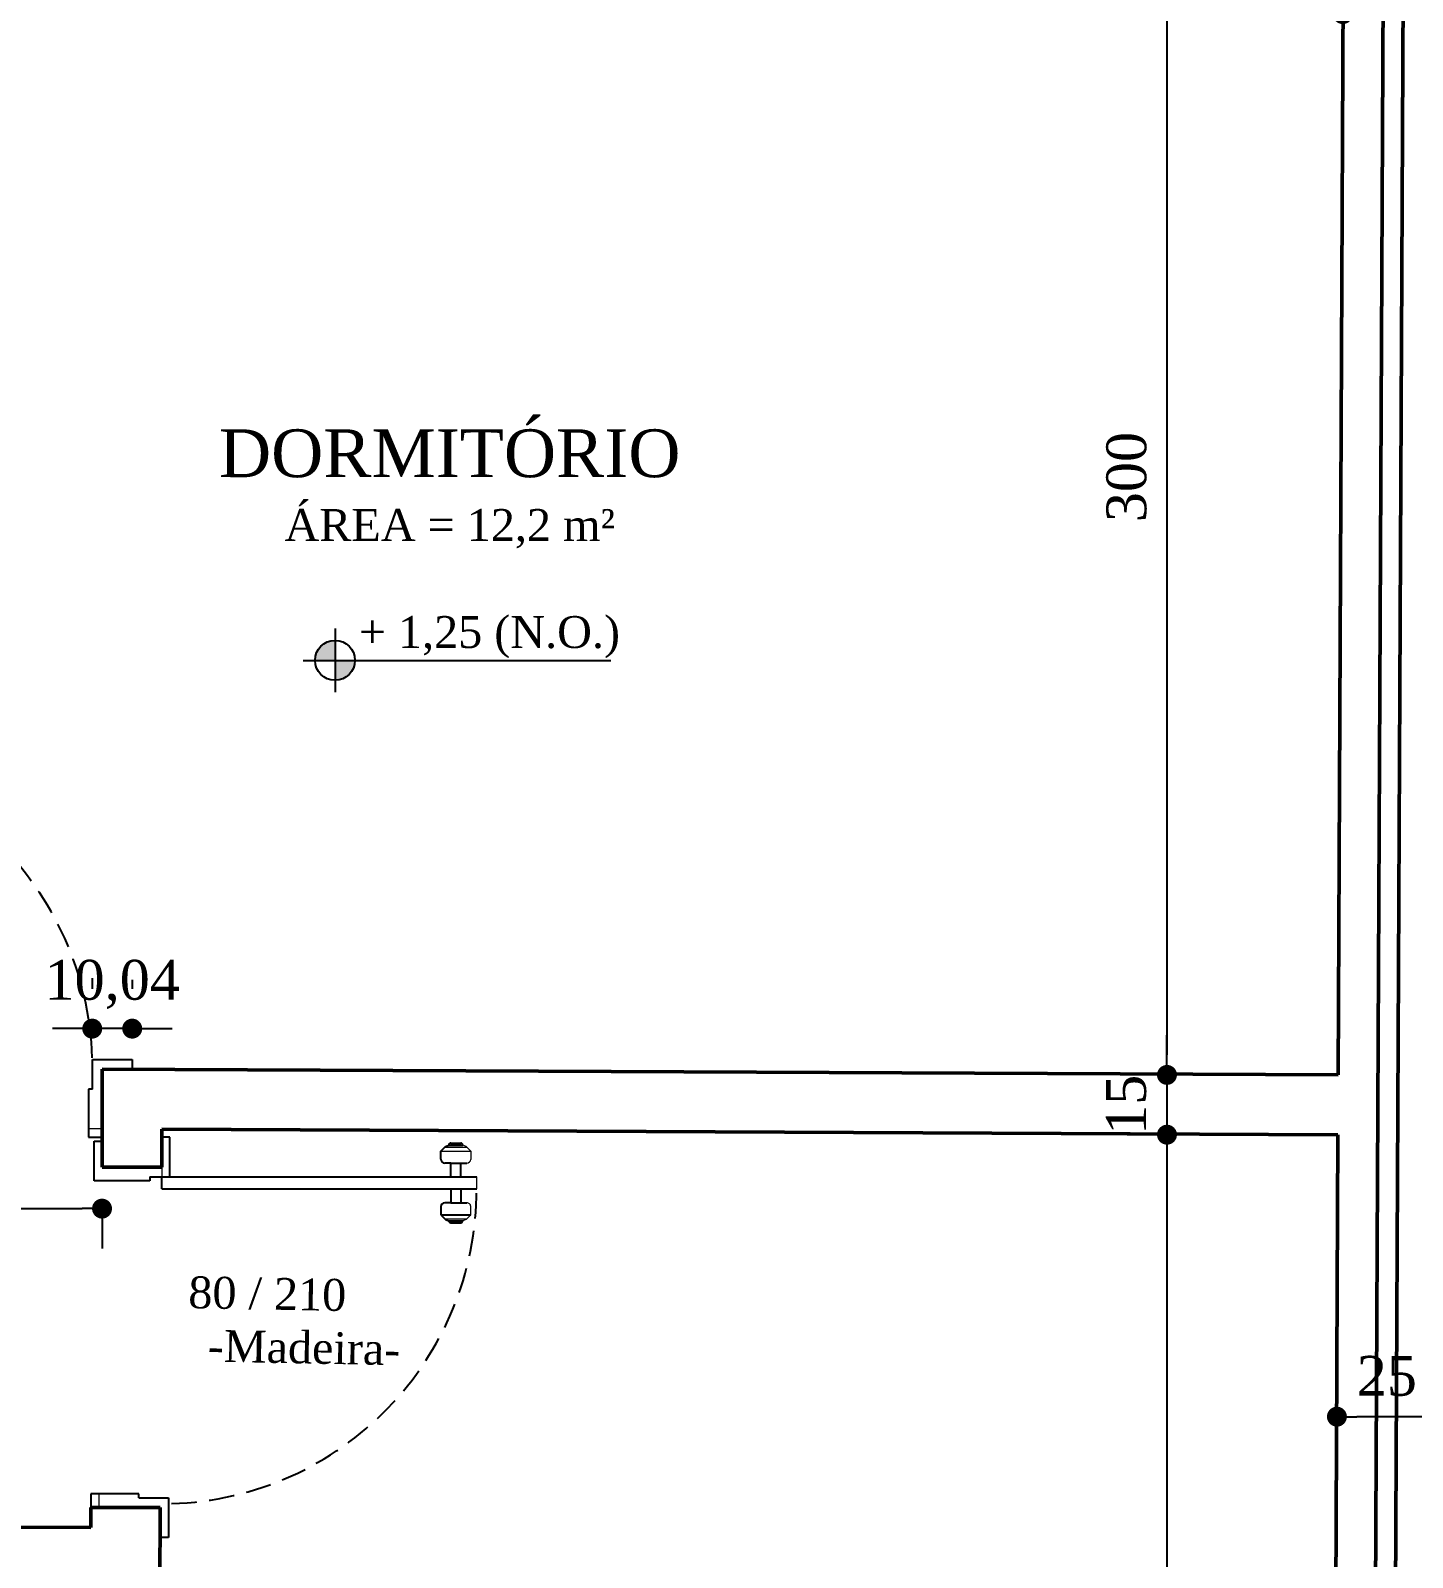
# Model space of a CAD drawing. Header units: millimetres. Extents: x 103208 to 171806, y -164 to 10038.
# Drawn here: x 108178.2 to 108525, y 6871.2 to 7254.3 of the extents above; entities that cross this region are included whole.
import ezdxf

# ---------------------------------------------------------------- set-up
doc = ezdxf.new("R2010")
doc.units = ezdxf.units.MM
doc.linetypes.add('HIDDEN', pattern=[9.525, 6.35, -3.175])
for name, color, linetype in [('ACESSORIOS', 2, 'Continuous'), ('Hachuria - Moveis', 1, 'Continuous'), ('PN010', 1, 'Continuous'), ('PORTAS', 3, 'Continuous'), ('Portas-Cotas', 2, 'Continuous'), ('Portas-Projeção', 55, 'HIDDEN'), ('Texto', 2, 'Continuous')]:
    doc.layers.add(name, color=color, linetype=linetype)
doc.layers.add('Parede Baixa', color=5, linetype='Continuous', lineweight=50)
doc.layers.add('Portas - Janelas', color=2, linetype='Continuous', lineweight=20)
doc.styles.add('Valéria', font='romantic.ttf', dxfattribs={"height": 10})
doc.dimstyles.new('Cota - 50', dxfattribs={"dimtxt": 10, "dimasz": 5, "dimexe": 10, "dimexo": 20, "dimgap": 5, "dimtad": 1, "dimtxsty": 'Valéria', "dimblk": 'DOT', "dimcen": 0, "dimclrd": 12, "dimclre": 12, "dimclrt": 2, "dimazin": 2, "dimtfac": 1, "dimtix": 1, "dimtmove": 0, "dimatfit": 3, "dimldrblk": 'DOT', "dimfxl": 1, "dimarcsym": 0})

# ---------------------------------------------------------------- blocks, each defined once
blk = doc.blocks.new('_Dot')
at = {"color": 0, "linetype": 'ByBlock', "lineweight": -2}
blk.add_line((-0.5, 0), (-1, 0), dxfattribs=at)
at = {"color": 0, "linetype": 'ByBlock', "const_width": 0.5}
blk.add_lwpolyline([(-0.25, 0, 1), (0.25, 0, 1)], format="xyb", close=True, dxfattribs=at)
blk = doc.blocks.new('*D1101')
at = {"color": 12, "lineweight": -2, "transparency": 16777216}
for p, q in [((108100.42, 7259.36), (108100.42, 7268.4)), ((108507.49, 7257.42), (108507.49, 7268.4)), ((108502.49, 7258.4), (108105.42, 7258.4))]:
    blk.add_line(p, q, dxfattribs=at)
at = {"layer": 'Defpoints', "color": 0, "transparency": 16777216}
for p in [(108100.42, 7258.4), (108100.42, 7239.36, 9825), (108507.49, 7237.42, 9825)]:
    blk.add_point(p, dxfattribs=at)
at = {"color": 12, "lineweight": -2, "transparency": 16777216, "xscale": 5, "yscale": 5, "zscale": 5, "rotation": 180}
blk.add_blockref('_Dot', (108100.42, 7258.4), dxfattribs=at)
at = {"color": 12, "lineweight": -2, "transparency": 16777216, "xscale": 5, "yscale": 5, "zscale": 5}
blk.add_blockref('_Dot', (108507.49, 7258.4), dxfattribs=at)
at = {"color": 2, "transparency": 16777216, "insert": (108303.95, 7268.52), "char_height": 10, "attachment_point": 5, "style": 'Valéria'}
blk.add_mtext('407', dxfattribs=at)
blk = doc.blocks.new('*D1178')
at = {"color": 12, "lineweight": -2, "transparency": 16777216}
for p, q in [((108487.86, 7292.25), (108453.37, 7292.25)), ((108463.37, 7287.25), (108463.37, 6997.25)), ((108486.32, 6992.25), (108453.37, 6992.25))]:
    blk.add_line(p, q, dxfattribs=at)
at = {"layer": 'Defpoints', "color": 0, "transparency": 16777216}
for p in [(108507.86, 7292.25, 9825), (108463.37, 6992.25), (108506.32, 6992.25, 9825)]:
    blk.add_point(p, dxfattribs=at)
at = {"color": 12, "lineweight": -2, "transparency": 16777216, "xscale": 5, "yscale": 5, "zscale": 5}
for p, rotation in [((108463.37, 7292.25), 90), ((108463.37, 6992.25), 270)]:
    blk.add_blockref('_Dot', p, dxfattribs=dict(at, rotation=rotation))
at = {"color": 2, "transparency": 16777216, "insert": (108453.25, 7142.25), "char_height": 10, "attachment_point": 5, "rotation": 90, "style": 'Valéria'}
blk.add_mtext('300', dxfattribs=at)
blk = doc.blocks.new('*D1179')
at = {"color": 12, "lineweight": -2, "transparency": 16777216}
for p, q in [((108463.37, 6997.25), (108463.37, 7002.25)), ((108486.32, 6992.25), (108453.37, 6992.25)), ((108463.37, 6992.25), (108463.37, 6977.25)), ((108486.25, 6977.25), (108453.37, 6977.25)), ((108463.37, 6972.25), (108463.37, 6967.25))]:
    blk.add_line(p, q, dxfattribs=at)
at = {"layer": 'Defpoints', "color": 0, "transparency": 16777216}
for p in [(108506.32, 6992.25, 9825), (108463.37, 6977.25), (108506.25, 6977.25, 9825)]:
    blk.add_point(p, dxfattribs=at)
at = {"color": 12, "lineweight": -2, "transparency": 16777216, "xscale": 5, "yscale": 5, "zscale": 5}
for p, rotation in [((108463.37, 6992.25), 270), ((108463.37, 6977.25), 90)]:
    blk.add_blockref('_Dot', p, dxfattribs=dict(at, rotation=rotation))
at = {"color": 2, "transparency": 16777216, "insert": (108453.17, 6984.75), "char_height": 10, "attachment_point": 5, "rotation": 90, "style": 'Valéria'}
blk.add_mtext('15', dxfattribs=at)
blk = doc.blocks.new('*D1180')
at = {"color": 12, "lineweight": -2, "transparency": 16777216}
for p, q in [((108486.25, 6977.25), (108453.37, 6977.25)), ((108463.37, 6972.25), (108463.37, 6637.21)), ((108484.6, 6632.21), (108453.37, 6632.21))]:
    blk.add_line(p, q, dxfattribs=at)
at = {"layer": 'Defpoints', "color": 0, "transparency": 16777216}
for p in [(108506.25, 6977.25, 9825), (108463.37, 6632.21), (108504.6, 6632.21, 9825)]:
    blk.add_point(p, dxfattribs=at)
at = {"color": 12, "lineweight": -2, "transparency": 16777216, "xscale": 5, "yscale": 5, "zscale": 5}
for p, rotation in [((108463.37, 6977.25), 90), ((108463.37, 6632.21), 270)]:
    blk.add_blockref('_Dot', p, dxfattribs=dict(at, rotation=rotation))
at = {"color": 2, "transparency": 16777216, "insert": (108453.17, 6804.73), "char_height": 10, "attachment_point": 5, "rotation": 90, "style": 'Valéria'}
blk.add_mtext('345', dxfattribs=at)
blk = doc.blocks.new('*D1206')
at = {"color": 12, "lineweight": -2, "transparency": 16777216}
for p, q in [((108506.01, 6907.78), (108506.01, 6896.5)), ((108526.07, 6906.5), (108511.01, 6906.5)), ((108531.07, 6906.5), (108531.07, 6896.5))]:
    blk.add_line(p, q, dxfattribs=at)
at = {"layer": 'Defpoints', "color": 0, "transparency": 16777216}
for p in [(108506.01, 6927.78, 9825), (108531.07, 6926.5, 9825), (108506.01, 6906.5)]:
    blk.add_point(p, dxfattribs=at)
at = {"color": 12, "lineweight": -2, "transparency": 16777216, "xscale": 5, "yscale": 5, "zscale": 5, "rotation": 180}
blk.add_blockref('_Dot', (108506.01, 6906.5), dxfattribs=at)
at = {"color": 12, "lineweight": -2, "transparency": 16777216, "xscale": 5, "yscale": 5, "zscale": 5}
blk.add_blockref('_Dot', (108531.07, 6906.5), dxfattribs=at)
at = {"color": 2, "transparency": 16777216, "insert": (108518.54, 6916.69), "char_height": 10, "attachment_point": 5, "style": 'Valéria'}
blk.add_mtext('25', dxfattribs=at)
blk = doc.blocks.new('*D1226')
at = {"color": 12, "lineweight": -2, "transparency": 16777216}
for p, q in [((107909.18, 6960.05), (107909.18, 6948.7)), ((107914.18, 6958.7), (108191.18, 6958.7)), ((108196.18, 6956.64), (108196.18, 6948.7))]:
    blk.add_line(p, q, dxfattribs=at)
at = {"layer": 'Defpoints', "color": 0, "transparency": 16777216}
for p in [(107909.18, 6980.05, 9825), (108196.18, 6976.64, 9825), (108196.18, 6958.7)]:
    blk.add_point(p, dxfattribs=at)
at = {"color": 12, "lineweight": -2, "transparency": 16777216, "xscale": 5, "yscale": 5, "zscale": 5, "rotation": 180}
blk.add_blockref('_Dot', (107909.18, 6958.7), dxfattribs=at)
at = {"color": 12, "lineweight": -2, "transparency": 16777216, "xscale": 5, "yscale": 5, "zscale": 5}
blk.add_blockref('_Dot', (108196.18, 6958.7), dxfattribs=at)
at = {"color": 2, "transparency": 16777216, "insert": (108052.68, 6968.81), "char_height": 10, "attachment_point": 5, "style": 'Valéria'}
blk.add_mtext('287', dxfattribs=at)
blk = doc.blocks.new('*D1266')
at = {"color": 12, "lineweight": -2, "transparency": 16777216}
for p, q in [((108193.72, 7016.56), (108193.72, 7013.86)), ((108203.75, 7016.09), (108203.75, 7013.86)), ((108188.72, 7003.86), (108183.72, 7003.86)), ((108203.75, 7003.86), (108193.72, 7003.86)), ((108208.75, 7003.86), (108213.75, 7003.86))]:
    blk.add_line(p, q, dxfattribs=at)
at = {"layer": 'Defpoints', "color": 0, "transparency": 16777216}
for p in [(108193.72, 7003.86), (108193.72, 6996.56, 9825), (108203.75, 6996.09, 9825)]:
    blk.add_point(p, dxfattribs=at)
at = {"color": 12, "lineweight": -2, "transparency": 16777216, "xscale": 5, "yscale": 5, "zscale": 5}
blk.add_blockref('_Dot', (108193.72, 7003.86), dxfattribs=at)
at = {"color": 12, "lineweight": -2, "transparency": 16777216, "xscale": 5, "yscale": 5, "zscale": 5, "rotation": 180}
blk.add_blockref('_Dot', (108203.75, 7003.86), dxfattribs=at)
at = {"color": 2, "transparency": 16777216, "insert": (108198.73, 7014.93), "char_height": 10, "attachment_point": 5, "style": 'Valéria'}
blk.add_mtext('10,04', dxfattribs=at)

msp = doc.modelspace()

# ---------------------------------------------------------------- hatches: boundary and pattern name
at = {"layer": 'Portas - Janelas'}
h = msp.add_hatch(color=256, dxfattribs=at)
edge = h.paths.add_edge_path()
edge.add_arc((108254.62954, 7096.26439), 5, 90, 180)
edge.add_line((108249.62954, 7096.26439), (108254.62954, 7096.26439))
edge.add_line((108254.62954, 7096.26439), (108254.62954, 7101.26439))
edge = h.paths.add_edge_path()
edge.add_arc((108254.62954, 7096.26439), 5, 270, 360)
edge.add_line((108259.62954, 7096.26439), (108254.62954, 7096.26439))
edge.add_line((108254.62954, 7096.26439), (108254.62954, 7091.26439))

# ---------------------------------------------------------------- linework, layer by layer
at = {"layer": 'ACESSORIOS'}
for p, q in [((108213.18196, 6976.64235, 9825), (108211.21771, 6976.64235, 9825)), ((108194.18196, 6975.62732, 9825), (108196.18196, 6975.62732, 9825))]:
    msp.add_line(p, q, dxfattribs=at)
at = {"layer": 'ACESSORIOS', "color": 2, "linetype": 'Continuous'}
for p, q in [((108213.18196, 6966.64235, 9825), (108213.18196, 6976.64235, 9825)), ((108194.18196, 6965.64235, 9825), (108194.18196, 6975.62732, 9825))]:
    msp.add_line(p, q, dxfattribs=at)
at = {"layer": 'Hachuria - Moveis'}
msp.add_circle((108254.62954, 7096.26439), 5, dxfattribs=at)
at = {"layer": 'Parede Baixa'}
for p, q in [((108511.59777, 6001.66239, 9825), (108518.4898, 7447.59277, 9825)), ((108516.59771, 6001.63856, 9825), (108523.48974, 7447.56894, 9825)), ((108506.31929, 6992.2499, 9825), (108507.74923, 7292.24649, 9825)), ((108196.18196, 6993.72817, 9825), (108506.31929, 6992.2499, 9825)), ((108196.18196, 6969.14235, 9825), (108196.18196, 6993.72817, 9825)), ((108196.11047, 6978.72834, 9825), (108196.18196, 6978.728, 9825)), ((108211.18196, 6978.65651, 9825), (108506.24779, 6977.25007, 9825)), ((108211.18196, 6969.14235, 9825), (108211.18196, 6978.65651, 9825)), ((108504.60314, 6632.20599, 9825), (108506.24779, 6977.25007, 9825)), ((108211.18196, 6969.14235, 9825), (108196.18196, 6969.14235, 9825)), ((107750.74375, 6880.80204, 9825), (108193.34392, 6878.69239, 9825)), ((108193.36775, 6883.69229, 9825), (108193.34392, 6878.69239, 9825)), ((108193.36775, 6883.69229, 9825), (108210.7985, 6883.69229, 9825)), ((108210.70277, 6863.60948, 9825), (108210.7985, 6883.69229, 9825))]:
    msp.add_line(p, q, dxfattribs=at)
at = {"layer": 'PN010'}
for p, q in [((108254.62954, 7104.26439), (108254.62954, 7088.26439)), ((108246.62954, 7096.26439), (108323.85929, 7096.26439))]:
    msp.add_line(p, q, dxfattribs=at)
at = {"layer": 'PORTAS', "color": 2, "linetype": 'Continuous'}
for p, q in [((108193.75388, 6996.08666, 9825), (108203.75388, 6996.08666, 9825)), ((108193.75388, 6988.67107, 9825), (108193.75388, 6996.08666, 9825)), ((108203.75388, 6996.08666, 9825), (108203.75388, 6993.69208, 9825)), ((108192.7523, 6988.67107, 9825), (108192.7523, 6976.63788, 9825)), ((108193.75388, 6988.67107, 9825), (108192.7523, 6988.67107, 9825)), ((108192.7523, 6976.63788, 9825), (108196.18196, 6976.63788, 9825)), ((108281.18196, 6973.14235, 9825), (108282.32841, 6974.2888, 9825)), ((108281.18196, 6971.14235, 9825), (108281.18196, 6973.14235, 9825)), ((108281.24985, 6973.21024, 9825), (108281.31774, 6973.14235, 9825)), ((108282.32841, 6974.2888, 9825), (108283.18196, 6974.64235, 9825)), ((108283.18196, 6974.64235, 9825), (108286.68196, 6974.64235, 9825)), ((108283.68196, 6975.14235, 9825), (108286.18196, 6975.14235, 9825)), ((108283.68196, 6970.14235, 9825), (108282.18196, 6970.14235, 9825)), ((108283.68196, 6970.14235, 9825), (108286.18196, 6970.14235, 9825)), ((108283.68196, 6966.64235, 9825), (108283.68196, 6970.14235, 9825)), ((108286.18196, 6970.14235, 9825), (108287.68196, 6970.14235, 9825)), ((108286.18196, 6966.64235, 9825), (108286.18196, 6970.14235, 9825)), ((108208.18196, 6965.64235, 9825), (108194.18196, 6965.64235, 9825)), ((108208.18196, 6966.64235, 9825), (108208.18196, 6965.64235, 9825)), ((108208.18196, 6966.64235, 9825), (108213.18196, 6966.64235, 9825)), ((108211.18196, 6963.64235, 9825), (108211.18196, 6966.64235, 9825)), ((108211.18196, 6966.64235, 9825), (108290.18196, 6966.64235, 9825)), ((108211.18196, 6963.64235, 9825), (108290.18196, 6963.64235, 9825)), ((108283.68196, 6963.64235, 9825), (108283.68196, 6960.14235, 9825)), ((108286.18196, 6963.64235, 9825), (108286.18196, 6960.14235, 9825)), ((108281.18196, 6959.14235, 9825), (108281.18196, 6957.14235, 9825)), ((108281.18196, 6957.14235, 9825), (108282.32841, 6955.99591, 9825)), ((108281.18196, 6957.14235, 9825), (108288.68196, 6957.14235, 9825)), ((108283.68196, 6960.14235, 9825), (108282.18196, 6960.14235, 9825)), ((108283.68196, 6960.14235, 9825), (108286.18196, 6960.14235, 9825)), ((108286.18196, 6960.14235, 9825), (108287.68196, 6960.14235, 9825)), ((108282.32841, 6955.99591, 9825), (108283.18196, 6955.64235, 9825)), ((108283.18196, 6955.64235, 9825), (108286.68196, 6955.64235, 9825)), ((108283.68196, 6955.14235, 9825), (108286.18196, 6955.14235, 9825)), ((108193.36775, 6887.18134, 9825), (108193.36775, 6883.69229, 9825)), ((108205.40095, 6887.18134, 9825), (108193.36775, 6887.18134, 9825)), ((108205.40095, 6886.17977, 9825), (108205.40095, 6887.18134, 9825)), ((108205.40095, 6886.17977, 9825), (108212.81653, 6886.17977, 9825)), ((108212.81653, 6886.17977, 9825), (108212.81653, 6876.17977, 9825)), ((108212.81653, 6876.17977, 9825), (108210.73886, 6876.17977, 9825))]:
    msp.add_line(p, q, dxfattribs=at)
for centre, radius, start, end in [((108283.68196, 6974.64235, 9825), 0.5, 90, 180), ((108286.18196, 6974.64235, 9825), 0.5, 0, 90), ((108282.18196, 6971.14235, 9825), 1, 180, 270), ((108282.18196, 6959.14235, 9825), 1, 90, 180), ((108283.68196, 6955.64235, 9825), 0.5, 180, 270), ((108286.18196, 6955.64235, 9825), 0.5, 270, 0)]:
    msp.add_arc(centre, radius, start, end, dxfattribs=at)
at = {"layer": 'Portas - Janelas'}
for p, q in [((108196.18196, 6978.72767, 9825), (108192.75092, 6978.72767, 9825)), ((108287.53552, 6974.2888, 9825), (108287.68196, 6974.14235, 9825)), ((108287.68196, 6974.14235, 9825), (108288.68196, 6973.14235, 9825)), ((108288.68196, 6973.14235, 9825), (108288.68196, 6971.06229, 9825)), ((108211.18196, 6969.14235, 9825), (108211.18196, 6966.64235, 9825)), ((108290.18196, 6963.64235, 9825), (108290.18196, 6966.64235, 9825)), ((108287.68196, 6956.14235, 9825), (108288.68196, 6957.14235, 9825)), ((108288.68196, 6957.14235, 9825), (108288.68196, 6959.27194, 9825)), ((108287.53552, 6955.99591, 9825), (108287.68196, 6956.14235, 9825)), ((108195.45755, 6883.68233, 9825), (108195.45755, 6887.18273, 9825))]:
    msp.add_line(p, q, dxfattribs=at)
at = {"layer": 'Portas - Janelas', "color": 2, "linetype": 'Continuous'}
for p, q in [((108281.18196, 6973.14235, 9825), (108288.68196, 6973.14235, 9825)), ((108282.18196, 6974.14235, 9825), (108287.68196, 6974.14235, 9825)), ((108287.53552, 6974.2888, 9825), (108286.68196, 6974.64235, 9825)), ((108282.18196, 6956.14235, 9825), (108287.68196, 6956.14235, 9825)), ((108287.53552, 6955.99591, 9825), (108286.68196, 6955.64235, 9825))]:
    msp.add_line(p, q, dxfattribs=at)
at = {"layer": 'Portas - Janelas'}
for centre, radius, start, end in [((108287.69766, 6971.12877, 9825), 0.98654, 269.0881521, 356.1360537), ((108287.76596, 6959.22921, 9825), 0.917, 2.6710001, 95.255826)]:
    msp.add_arc(centre, radius, start, end, dxfattribs=at)
at = {"layer": 'Portas-Projeção'}
for centre, start, end in [((108114.7523, 6994.14252, 9825), 1.7522156, 90), ((108211.18196, 6963.64235, 9825), 271.7522156, 0)]:
    msp.add_arc(centre, 79, start, end, dxfattribs=at)

# ---------------------------------------------------------------- texts
at = {"layer": 'Portas-Cotas', "insert": (108283.41368, 7154.22875), "char_height": 12, "attachment_point": 2, "style": 'Valéria'}
msp.add_mtext('DORMITÓRIO\\P{\\H0.6667x;ÁREA = 12,2 m²}', dxfattribs=at)
at = {"layer": 'Portas-Cotas', "insert": (108246.98865, 6930.46976), "char_height": 8, "attachment_point": 5, "rotation": 358.925499, "style": 'Valéria'}
msp.add_mtext('\\pxi-2.3669;80 / 210\\P\\pi0;-Madeira-', dxfattribs=at)
at = {"layer": 'Texto', "insert": (108260.59302, 7107.37089), "char_height": 8, "attachment_point": 1, "style": 'Valéria'}
msp.add_mtext('+ 1,25 (N.O.)', dxfattribs=at)

# ---------------------------------------------------------------- dimensions: what is measured, and where the dimension line sits
for base, p1, p2, picture, middle in [((108463.36503, 6992.2499), (108507.8586, 7292.24597, 9825), (108506.31929, 6992.2499, 9825), '*D1178', (108453.25408, 7142.24794)), ((108463.36503, 6977.25007), (108506.31929, 6992.2499, 9825), (108506.24779, 6977.25007, 9825), '*D1179', (108453.17272, 6984.74999))]:
    dim = msp.add_linear_dim(base=base, p1=p1, p2=p2, angle=90, dimstyle='Cota - 50')
    dim.commit()
    dim.dimension.update_dxf_attribs({"geometry": picture, "text_midpoint": middle})
dim = msp.add_linear_dim(base=(108100.42089, 7258.40408), p1=(108507.48788, 7237.41621, 9825), p2=(108100.42089, 7239.3565, 9825), angle=180, text='407', dimstyle='Cota - 50')
dim.commit()
dim.dimension.update_dxf_attribs({"geometry": '*D1101', "text_midpoint": (108303.95438, 7268.51503)})
for base, p1, p2, picture, middle in [((108193.71536, 7003.86366), (108203.75388, 6996.08666, 9825), (108193.71536, 6996.55812, 9825), '*D1266', (108198.73462, 7014.92875)), ((108196.18196, 6958.70368), (107909.18274, 6980.04798, 9825), (108196.18196, 6976.64235, 9825), '*D1226', (108052.68235, 6968.80723))]:
    dim = msp.add_linear_dim(base=base, p1=p1, p2=p2, dimstyle='Cota - 50')
    dim.commit()
    dim.dimension.update_dxf_attribs({"geometry": picture, "text_midpoint": middle})
dim = msp.add_linear_dim(base=(108463.36503, 6632.20599), p1=(108506.24779, 6977.25007, 9825), p2=(108504.60314, 6632.20599, 9825), angle=90, text='345', dimstyle='Cota - 50', override={"dimtmove": 1})
dim.commit()
dim.dimension.update_dxf_attribs({"geometry": '*D1180', "text_midpoint": (108453.17272, 6804.72803)})
dim = msp.add_linear_dim(base=(108506.01201, 6906.50078), p1=(108531.0741, 6926.50078, 9825), p2=(108506.01201, 6927.78375, 9825), text='25', dimstyle='Cota - 50', override={"dimtmove": 1})
dim.commit()
dim.dimension.update_dxf_attribs({"geometry": '*D1206', "text_midpoint": (108518.54306, 6916.69308)})

doc.saveas('drawing.dxf')
